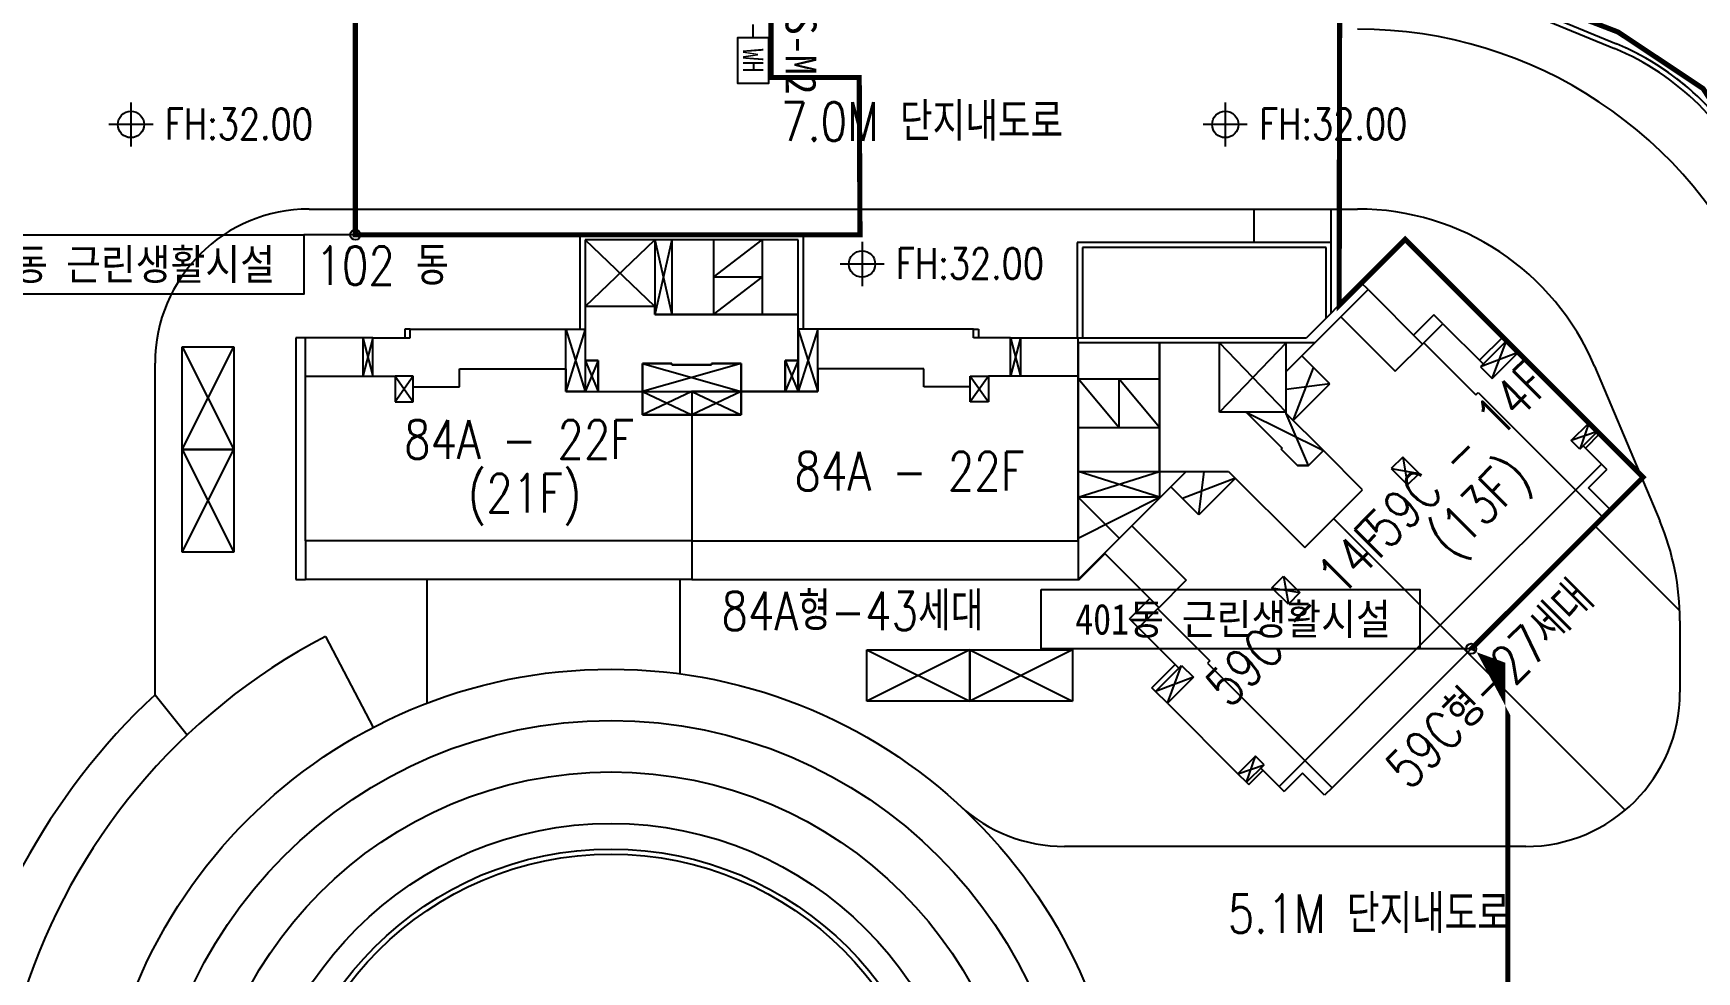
# Model space of a CAD drawing. Header units: millimetres. Extents: x 1145859089 to 1147511753, y -1047484727 to -1047247487.
# Drawn here: x 1145984443 to 1146049159, y -1047353084 to -1047316560 of the extents above; entities that cross this region are included whole.
import ezdxf
from ezdxf.enums import TextEntityAlignment as Align
from ezdxf.xclip import XClip

# ---------------------------------------------------------------- set-up
doc = ezdxf.new("R2010")
doc.units = ezdxf.units.MM
doc.header["$LTSCALE"] = 100
doc.header["$MEASUREMENT"] = 0
doc.header["$XCLIPFRAME"] = 2
doc.linetypes.add('CENTERX2', pattern=[4, 2.5, -0.5, 0.5, -0.5])
doc.linetypes.add('단지배치도$0$HID', pattern=[2.3, 1.5, -0.8])
doc.layers.get('0').update_dxf_attribs({"linetype": 'CONTINUOUS'})
for name, color, linetype in [('1-PNL', 7, 'CONTINUOUS'), ('1-PNL-NAME', 2, 'CONTINUOUS'), ('L-지중매입', 3, 'CENTERX2'), ('TEXT-기호', 2, 'CONTINUOUS'), ('XREF', 135, 'CONTINUOUS'), ('단지배치도$0$S240910', 33, 'CONTINUOUS'), ('단지배치도$0$W240910', 135, 'CONTINUOUS')]:
    doc.layers.add(name, color=color, linetype=linetype)
doc.styles.add('단지배치도$0$WS1', font='romans.shx', dxfattribs={"width": 0.8, "bigfont": 'whgtxt.shx'})
doc.styles.add('돋움체', font='DotumChe.ttf')

# ---------------------------------------------------------------- blocks, each defined once
blk = doc.blocks.new('단지배치도$0$zw$9902')
at = {"layer": '단지배치도$0$W240910', "ltscale": 5}
for p, q in [((93375, 60188, 0), (107821, 54211, 0)), ((93452, 60373, 0), (107897, 54396, 0)), ((96800, 46670, 0), (86920, 46670, 0)), ((86920, 46670, 0), (86920, 42960, 0)), ((96800, 43923, 0), (96800, 46670, 0)), ((96600, 46470, 0), (87120, 46470, 0)), ((87120, 46470, 0), (87120, 42960, 0)), ((96600, 43723, 0), (96600, 46470, 0))]:
    blk.add_line(p, q, dxfattribs=at)
at = {"layer": '단지배치도$0$W240910'}
for p, q in [((50104, 52118), (50104, 50404)), ((92677, 52118), (92677, 50404)), ((50962, 51261), (49247, 51261)), ((93534, 51261), (91820, 51261)), ((57040, 47970), (97826, 47970)), ((58520, 47970, 0), (96143, 47970, 0)), ((93800, 46670, 0), (93800, 47970, 0)), ((96800, 46670, 0), (96800, 47970, 0)), ((67580, 43290, 0), (67580, 46970, 0)), ((67580, 46970, 0), (76260, 46970, 0)), ((70480, 46770, 0), (67780, 46770, 0)), ((67780, 46770, 0), (67780, 44170, 0)), ((70480, 44170, 0), (67780, 46770, 0)), ((67780, 44170, 0), (70480, 46770, 0)), ((71140, 46770, 0), (70480, 46770, 0)), ((70480, 46770, 0), (70480, 43870, 0)), ((70480, 46770, 0), (71140, 43870, 0)), ((71140, 46770, 0), (70480, 43870, 0)), ((76060, 46770, 0), (71140, 46770, 0)), ((71140, 46770, 0), (71140, 43870, 0)), ((72770, 46770, 0), (72770, 43870, 0)), ((72770, 45320, 0), (74660, 46770, 0)), ((74660, 46770, 0), (74660, 43870, 0)), ((76060, 43870, 0), (76060, 46770, 0)), ((76260, 46970, 0), (76260, 43290, 0)), ((78546, 46686), (78546, 44971)), ((74660, 45320, 0), (72770, 45320, 0)), ((72770, 43870, 0), (74660, 45320, 0)), ((79403, 45828), (77689, 45828)), ((98231, 44832, 0), (95050, 41650, 0)), ((97970, 45093, 0), (95837, 42960, 0)), ((98231, 44832, 0), (97970, 45093, 0)), ((98231, 44832, 0), (100349, 42714, 0)), ((70480, 44170, 0), (67780, 44170, 0)), ((67780, 44170, 0), (67780, 42070, 0)), ((70480, 43870, 0), (70480, 44170, 0)), ((70480, 43870, 0), (71140, 43870, 0)), ((76060, 43870, 0), (70480, 43870, 0)), ((71140, 43870, 0), (76060, 43870, 0)), ((76060, 42070, 0), (76060, 43870, 0)), ((97171, 43771, 0), (99289, 41653, 0)), ((100791, 43856, 1673713), (99999, 43064, 1673713)), ((100376, 42740, 0), (101141, 43506, 0)), ((101141, 43506, 1673713), (100791, 43856, 1673713)), ((101141, 43506, 0), (102707, 41940, 0)), ((56890, 42960, 0), (56520, 42960, 0)), ((56520, 42960, 0), (56520, 33550, 0)), ((59125, 42960, 0), (56890, 42960, 0)), ((56890, 41460, 0), (56890, 42960, 0)), ((59515, 42960, 0), (59125, 42960, 0)), ((59125, 42960, 0), (59125, 41460, 0)), ((59125, 42960, 0), (59515, 41460, 0)), ((59515, 42960, 0), (59125, 41460, 0)), ((59515, 42960, 0), (60960, 42960, 0)), ((59515, 41460, 0), (59515, 42960, 0)), ((60960, 43290, 0), (60760, 43290, 0)), ((60760, 43290, 0), (60760, 42960, 0)), ((60960, 42960, 0), (60960, 43290, 0)), ((60960, 43290, 0), (67020, 43290, 0)), ((67780, 43290, 0), (67020, 40870, 0)), ((67020, 40870, 0), (67020, 43290, 0)), ((67020, 43290, 0), (67780, 43290, 0)), ((67020, 43290, 0), (67780, 40870, 0)), ((67780, 43290, 0), (67020, 40870, 0)), ((67780, 43290, 0), (67780, 40870, 0)), ((76820, 43290, 0), (76060, 43290, 0)), ((76060, 43290, 0), (76060, 40870, 0)), ((76820, 43290, 0), (76060, 40870, 0)), ((76060, 43290, 0), (76820, 40870, 0)), ((76820, 43290, 0), (76060, 43290, 0)), ((76060, 43290, 0), (76060, 40870, 0)), ((76820, 43290, 0), (76060, 40870, 0)), ((76060, 43290, 0), (76820, 40870, 0)), ((76820, 40870, 0), (76820, 43290, 0)), ((76820, 40870, 0), (76820, 43290, 0)), ((82880, 43290, 0), (76820, 43290, 0)), ((82880, 42960, 0), (82880, 43290, 0)), ((82880, 43290, 0), (83080, 43290, 0)), ((84325, 42960, 0), (82880, 42960, 0)), ((83080, 43290, 0), (83080, 42960, 0)), ((84325, 41460, 0), (84325, 42960, 0)), ((84325, 42960, 0), (84715, 42960, 0)), ((84715, 42960, 0), (84325, 41460, 0)), ((84325, 42960, 0), (84715, 41460, 0)), ((84715, 42960, 0), (84715, 41460, 0)), ((84715, 42960, 0), (86950, 42960, 0)), ((86950, 41460, 0), (86950, 42960, 0)), ((86950, 42960, 0), (95837, 42960, 0)), ((90120, 42760, 0), (86950, 42760, 0)), ((86950, 42760, 0), (86950, 37760, 0)), ((90120, 37760, 0), (90120, 42760, 0)), ((96160, 42760, 0), (90120, 42760, 0)), ((90120, 42760, 0), (90120, 37760, 0)), ((92450, 40060, 0), (92450, 42760, 0)), ((95050, 42760, 0), (92450, 40060, 0)), ((95050, 40060, 0), (92450, 42760, 0)), ((95050, 40060, 0), (95050, 42760, 0)), ((99289, 41653, 0), (100399, 42763, 0)), ((100399, 42763, 0), (102428, 40734, 0)), ((103471, 42986, 0), (102566, 42081, 0)), ((103613, 42845, 0), (102601, 41833, 0)), ((103613, 42845, 0), (103471, 42986, 0)), ((104076, 42381, 0), (103613, 42845, 0)), ((52100, 38610, 0), (52100, 42610, 0)), ((52100, 42610, 0), (54100, 42610, 0)), ((52100, 38610, 0), (54100, 42610, 0)), ((52100, 42610, 0), (54100, 38610, 0)), ((54100, 42610, 0), (54100, 38610, 0)), ((68280, 42070, 0), (67780, 42070, 0)), ((67780, 42070, 0), (67780, 40870, 0)), ((67780, 42070, 0), (68280, 42070, 0)), ((68280, 42070, 0), (67780, 40870, 0)), ((67780, 42070, 0), (68280, 40870, 0)), ((68280, 40870, 0), (68280, 42070, 0)), ((68280, 42070, 0), (68280, 40870, 0)), ((76060, 42070, 0), (75560, 42070, 0)), ((75560, 42070, 0), (75560, 40870, 0)), ((75560, 40870, 0), (75560, 42070, 0)), ((75560, 42070, 0), (76060, 42070, 0)), ((75560, 42070, 0), (76060, 40870, 0)), ((76060, 42070, 0), (75560, 40870, 0)), ((76060, 40870, 0), (76060, 42070, 0)), ((95651, 42251, 0), (95050, 41650, 0)), ((96739, 41162, 0), (95651, 42251, 0)), ((103065, 41370, 0), (104076, 42381, 0)), ((104076, 42381, 0), (106816, 39641, 0)), ((51040, 29067, 0), (51040, 41970, 0)), ((56890, 41460, 0), (60380, 41460, 0)), ((56890, 35050, 0), (56890, 41460, 0)), ((59125, 41460, 0), (59515, 41460, 0)), ((61085, 41460, 0), (60380, 41460, 0)), ((60380, 41460, 0), (60380, 40460, 0)), ((60380, 41460, 0), (61085, 40460, 0)), ((61085, 41460, 0), (60380, 40460, 0)), ((60380, 41460, 0), (60380, 40460, 0)), ((61085, 40460, 0), (61085, 41460, 0)), ((62890, 41050, 0), (62890, 41750, 0)), ((62890, 41750, 0), (67020, 41750, 0)), ((67020, 41750, 0), (67020, 40870, 0)), ((71150, 41960, 0), (70000, 41960, 0)), ((70000, 41960, 0), (70000, 40870, 0)), ((70000, 40870, 0), (70000, 41960, 0)), ((70000, 41960, 0), (71150, 41960, 0)), ((73840, 41960, 0), (70000, 40870, 0)), ((70000, 41960, 0), (73840, 40870, 0)), ((71150, 41910, 0), (71150, 41960, 0)), ((71150, 41960, 0), (71150, 41910, 0)), ((72690, 41910, 0), (71150, 41910, 0)), ((71150, 41910, 0), (72690, 41910, 0)), ((73840, 41960, 0), (72690, 41960, 0)), ((72690, 41960, 0), (72690, 41910, 0)), ((72690, 41910, 0), (72690, 41960, 0)), ((72690, 41960, 0), (73840, 41960, 0)), ((73840, 40870, 0), (73840, 41960, 0)), ((73840, 41960, 0), (73840, 40870, 0)), ((80950, 41750, 0), (76820, 41750, 0)), ((76820, 41750, 0), (76820, 40870, 0)), ((80950, 41050, 0), (80950, 41750, 0)), ((82755, 40460, 0), (82755, 41460, 0)), ((82755, 41460, 0), (83460, 41460, 0)), ((83460, 41460, 0), (82755, 40460, 0)), ((82755, 41460, 0), (83460, 40460, 0)), ((83460, 41460, 0), (83460, 40460, 0)), ((86950, 41460, 0), (83460, 41460, 0)), ((83460, 41460, 0), (83460, 40460, 0)), ((84715, 41460, 0), (84325, 41460, 0)), ((86950, 35050, 0), (86950, 41460, 0)), ((95318, 39740, 0), (96106, 41795, 0)), ((102601, 41833, 0), (103065, 41370, 0)), ((107041, 41854, 0), (109580, 35830, 0)), ((61085, 40460, 0), (61085, 41050, 0)), ((61085, 41050, 0), (62890, 41050, 0)), ((67020, 40870, 0), (67780, 40870, 0)), ((67780, 40870, 0), (67020, 40870, 0)), ((67780, 40870, 0), (68280, 40870, 0)), ((67780, 40870, 0), (68280, 40870, 0)), ((68280, 40870, 0), (70000, 40870, 0)), ((68280, 40870, 0), (70000, 40870, 0)), ((70000, 40870, 0), (71920, 40870, 0)), ((70000, 40870, 0), (70000, 39960, 0)), ((70000, 39960, 0), (70000, 40870, 0)), ((70000, 40870, 0), (71920, 40870, 0)), ((71920, 40870, 0), (70000, 39960, 0)), ((70000, 40870, 0), (71920, 39960, 0)), ((73840, 40870, 0), (71920, 40870, 0)), ((71920, 40870, 0), (71920, 39960, 0)), ((71920, 40870, 0), (73840, 40870, 0)), ((71920, 40870, 0), (73840, 39960, 0)), ((73840, 40870, 0), (71920, 39960, 0)), ((71920, 40870, 0), (71920, 39960, 0)), ((73840, 39960, 0), (73840, 40870, 0)), ((73840, 40870, 0), (75560, 40870, 0)), ((75560, 40870, 0), (73840, 40870, 0)), ((73840, 40870, 0), (73840, 39960, 0)), ((75560, 40870, 0), (76060, 40870, 0)), ((76060, 40870, 0), (75560, 40870, 0)), ((76060, 40870, 0), (76820, 40870, 0)), ((76060, 40870, 0), (76820, 40870, 0)), ((76820, 40870, 0), (76060, 40870, 0)), ((82755, 41050, 0), (80950, 41050, 0)), ((82755, 40460, 0), (82755, 41050, 0)), ((86950, 41360, 0), (90120, 41360, 0)), ((88535, 39470, 0), (86950, 41360, 0)), ((88535, 41360, 0), (88535, 39470, 0)), ((90120, 39470, 0), (88535, 41360, 0)), ((96739, 41162, 0), (95050, 40950, 0)), ((95318, 39740, 0), (96739, 41162, 0)), ((102428, 40734, 0), (102520, 40826, 0)), ((102520, 40826, 0), (107367, 35979, 0)), ((60380, 40460, 0), (61085, 40460, 0)), ((60380, 40460, 0), (61085, 40460, 0)), ((83460, 40460, 0), (82755, 40460, 0)), ((83460, 40460, 0), (82755, 40460, 0)), ((70000, 39960, 0), (71920, 39960, 0)), ((71920, 39960, 0), (70000, 39960, 0)), ((71920, 39960, 0), (73840, 39960, 0)), ((71920, 39960, 0), (71920, 35050, 0)), ((73840, 39960, 0), (71920, 39960, 0)), ((71920, 39960, 0), (71920, 35050, 0)), ((93485, 40060, 0), (92450, 40060, 0)), ((95050, 40060, 0), (93485, 40060, 0)), ((93485, 40060, 0), (94887, 38659, 0)), ((94887, 38659, 0), (93485, 40060, 0)), ((93485, 40060, 0), (96492, 38567, 0)), ((95050, 40009, 0), (95050, 40060, 0)), ((95050, 40009, 0), (95050, 40060, 0)), ((96492, 38567, 0), (95050, 40009, 0)), ((95912, 37987, 0), (95050, 40009, 0)), ((106130, 38956, 0), (106816, 39641, 0)), ((106816, 39641, 0), (107152, 39306, 0)), ((86950, 39470, 0), (90120, 39470, 0)), ((106466, 38620, 0), (106130, 38956, 0)), ((107152, 39306, 0), (106466, 38620, 0)), ((107240, 39217, 0), (106688, 38666, 0)), ((107152, 39306, 0), (107240, 39217, 0)), ((52100, 34610, 0), (52100, 38610, 0)), ((52100, 38610, 0), (54100, 38610, 0)), ((52100, 34610, 0), (54100, 38610, 0)), ((52100, 38610, 0), (54100, 34610, 0)), ((54100, 38610, 0), (52100, 38610, 0)), ((54100, 38610, 0), (54100, 34610, 0)), ((94887, 38659, 0), (94852, 38623, 0)), ((94852, 38623, 0), (94887, 38659, 0)), ((94852, 38623, 0), (95488, 37987, 0)), ((95488, 37987, 0), (94852, 38623, 0)), ((95912, 37987, 0), (96492, 38567, 0)), ((96492, 38567, 0), (95912, 37987, 0)), ((98019, 37039, 0), (96492, 38567, 0)), ((99579, 38316, 0), (99130, 37867, 0)), ((100215, 37679, 0), (99579, 38316, 0)), ((99579, 38316, 0), (99766, 37230, 0)), ((106600, 38754, 0), (107311, 38043, 0)), ((86950, 33550, 0), (91160, 37760, 0)), ((86950, 37760, 0), (86950, 33550, 0)), ((86950, 37760, 0), (92801, 37760, 0)), ((86950, 37760, 0), (90120, 37760, 0)), ((86950, 36760, 0), (86950, 37760, 0)), ((86950, 36760, 0), (90120, 37760, 0)), ((90120, 36760, 0), (86950, 37760, 0)), ((90120, 37760, 0), (92801, 37760, 0)), ((90120, 37760, 0), (90120, 36760, 0)), ((91648, 36071, 0), (91860, 37760, 0)), ((92801, 37760, 0), (95771, 34791, 0)), ((95488, 37987, 0), (95912, 37987, 0)), ((95912, 37987, 0), (95488, 37987, 0)), ((99130, 37867, 0), (99766, 37230, 0)), ((99130, 37867, 0), (100215, 37679, 0)), ((99766, 37230, 0), (100215, 37679, 0)), ((107311, 38043, 0), (101039, 31771, 0)), ((106802, 37124, 0), (107516, 37838, 0)), ((107311, 38043, 0), (107516, 37838, 0)), ((107516, 37838, 0), (107311, 38043, 0)), ((91648, 36071, 0), (90559, 37159, 0)), ((93070, 37492, 0), (91015, 36704, 0)), ((93070, 37492, 0), (91648, 36071, 0)), ((95771, 34791, 0), (98019, 37039, 0)), ((107657, 36269, 0), (106802, 37124, 0)), ((90120, 36760, 0), (86950, 36760, 0)), ((86950, 36760, 0), (88555, 35155, 0)), ((86950, 35155, 0), (90120, 36760, 0)), ((107367, 35979, 0), (107657, 36269, 0)), ((89039, 35639, 0), (91157, 33521, 0)), ((102099, 30711, 0), (96895, 35915, 0)), ((107367, 35979, 0), (102099, 30711, 0)), ((107042, 35653, -1673713), (110358, 32338, -1673713)), ((56890, 35050, 0), (56890, 33550, 0)), ((71920, 35050, 0), (56890, 35050, 0)), ((71920, 35050, 0), (71920, 33550, 0)), ((71920, 35050, 0), (86950, 35050, 0)), ((86950, 35050, 0), (86950, 33550, 0)), ((54100, 34610, 0), (52100, 34610, 0)), ((86992, 33550, 0), (88000, 34557, 0)), ((87978, 34579, 0), (90096, 32461, 0)), ((94494, 33231, 0), (94943, 33680, 0)), ((94943, 33680, 0), (95580, 33044, 0)), ((94943, 33680, 0), (95131, 32595, 0)), ((56520, 33550, 0), (56890, 33550, 0)), ((71920, 33550, 0), (56890, 33550, 0)), ((61610, 33550, 0), (61610, 28730, 0)), ((71460, 33550, 0), (71460, 29880, 0)), ((71920, 33550, 0), (86950, 33550, 0)), ((86950, 33550, 0), (86992, 33550, 0)), ((91157, 33521, 0), (90047, 32411, 0)), ((95131, 32595, 0), (94494, 33231, 0)), ((94494, 33231, 0), (95580, 33044, 0)), ((95580, 33044, 0), (95131, 32595, 0)), ((88954, 32019, 1673713), (89746, 32811, 1673713)), ((90070, 32434, 0), (89304, 31669, 0)), ((90047, 32411, 0), (92076, 30382, 0)), ((89304, 31669, 1673713), (88954, 32019, 1673713)), ((94767, 25499, 0), (101039, 31771, 0)), ((110365, 31946, 0), (110365, 30560, 0)), ((110365, 31946, 0), (110365, 29160, 0)), ((57676, 31336, 0), (59526, 27790, 0)), ((89304, 31669, 0), (90870, 30103, 0)), ((78735, 30819), (82735, 30819)), ((78735, 28819), (78735, 30819)), ((78735, 30819), (82735, 28819)), ((82735, 30819), (78735, 28819)), ((82735, 30819), (82735, 28819)), ((82735, 30819), (86735, 30819)), ((82735, 28819), (82735, 30819)), ((82735, 30819), (86735, 28819)), ((86735, 30819), (82735, 28819)), ((86735, 30819), (86735, 28819)), ((96831, 25443, 0), (102099, 30711, 0)), ((102099, 30711, 0), (108235, 24575, 0)), ((89824, 29339, 0), (90729, 30244, 0)), ((89965, 29197, 0), (90977, 30209, 0)), ((90977, 30209, 0), (91440, 29745, 0)), ((92076, 30382, 0), (91984, 30290, 0)), ((91984, 30290, 0), (96831, 25443, 0)), ((89965, 29197, 0), (89824, 29339, 0)), ((90429, 28734, 0), (89965, 29197, 0)), ((91440, 29745, 0), (90429, 28734, 0)), ((51040, 29067, 0), (52291, 27506, 0)), ((82735, 28819), (78735, 28819)), ((86735, 28819), (82735, 28819)), ((90429, 28734, 0), (93169, 25994, 0)), ((93854, 26680, 0), (93169, 25994, 0)), ((94190, 26344, 0), (93854, 26680, 0)), ((93169, 25994, 0), (93504, 25658, 0)), ((93504, 25658, 0), (94190, 26344, 0)), ((93593, 25570, 0), (94144, 26122, 0)), ((94056, 26210, 0), (94767, 25499, 0)), ((95686, 26008, 0), (94972, 25294, 0)), ((96541, 25153, 0), (95686, 26008, 0)), ((93504, 25658, 0), (93593, 25570, 0)), ((94767, 25499, 0), (94972, 25294, 0)), ((94972, 25294, 0), (94767, 25499, 0)), ((96831, 25443, 0), (96541, 25153, 0)), ((104365, 23160), (86421, 23160, 0))]:
    blk.add_line(p, q, dxfattribs=at)
at = {"layer": '단지배치도$0$W240910', "ltscale": 3}
for p, q in [((103065, 41370, 0), (103613, 42845, 0)), ((104076, 42381, 0), (102601, 41833, 0)), ((106816, 39641, 0), (106466, 38620, 0)), ((107152, 39306, 0), (106130, 38956, 0)), ((90429, 28734, 0), (90977, 30209, 0)), ((91440, 29745, 0), (89965, 29197, 0)), ((93504, 25658, 0), (93854, 26680, 0)), ((93169, 25994, 0), (94190, 26344, 0))]:
    blk.add_line(p, q, dxfattribs=at)
at = {"layer": '단지배치도$0$W240910'}
for centre, radius in [((50104, 51261), 514), ((92677, 51261), 514), ((78546, 45828), 514), ((68781, 10060, 0), 20000), ((68781, 10060, 0), 18000), ((68781, 10060, 0), 16000), ((68781, 10060, 0), 14000), ((68781, 10060, 0), 13000), ((68781, 10060, 0), 12800)]:
    blk.add_circle(centre, radius, dxfattribs=at)
for centre, radius, start, end in [((97826, 37970, 0), 17000, 22.85729, 90), ((57040, 41970, 0), 6000, 90, 180), ((97826, 37970, 0), 10000, 22.85729, 90), ((100365, 31946, 0), 10000, 0, 22.85729), ((68781, 10060, 0), 24000, 117.56259, 206.53722), ((104365, 29160, 0), 6000, 270, 0), ((68781, 10060, 0), 26000, 133.0265, 206.53722), ((86421, 29160, 0), 6000, 227.27473, 270)]:
    blk.add_arc(centre, radius, start, end, dxfattribs=at)
at = {"layer": '단지배치도$0$W240910', "ltscale": 5}
for radius in [10350, 10150]:
    blk.add_arc((103941, 44832, 0), radius, 22.85729, 67.52335, dxfattribs=at)
at = {"layer": '단지배치도$0$W240910', "linetype": '단지배치도$0$HID', "ltscale": 5}
blk.add_arc((103941, 44832), 10350, 22.85729, 67.52335, dxfattribs=at)
at = {"layer": '단지배치도$0$S240910', "style": '단지배치도$0$WS1', "width": 0.8}
for s, height, p in [('FH:32.00', 1200, (51422, 50679)), ('7.0M 단지내도로', 1500, (75392, 50622)), ('FH:32.00', 1200, (93995, 50679)), ('102 동', 1500, (57286, 45017)), ('FH:32.00', 1200, (79864, 45246)), ('84A - 22F', 1500, (60730, 38253)), ('84A - 22F', 1500, (75918, 37016)), ('(21F)', 1500, (63208, 36159)), ('5.1M 단지내도로', 1500, (92777, 19795))]:
    blk.add_text(s, height=height, dxfattribs=at).set_placement(p)
for s, rotation, p in [('59C - 14F', 45, (99016, 34678, 0)), ('(13F)', 45, (101502, 34315, 0)), ('59C - 14F', 45, (92848, 28510, 0)), ('59C형-27세대', 45, (99851, 25319, 0)), ('84A형-43세대', 0, (73078, 31575))]:
    blk.add_text(s, height=1500, rotation=rotation, dxfattribs=at).set_placement(p)
blk = doc.blocks.new('단지배치도')
blk.add_blockref('단지배치도$0$zw$9902', (141034, 142437))
blk = doc.blocks.new('E기호표시')
at = {"layer": 'TEXT-기호', "color": 6}
blk.add_line((0.5, 0.5), (0.5, 5.5), dxfattribs=at)
blk.add_circle((0.5, 0.5), 0.5, dxfattribs=at)
blk.add_circle((0.5, 0.5), 0.5, dxfattribs=at)
blk = doc.blocks.new('A$C3C4C1B38')
at = {"layer": '1-PNL', "color": 2}
blk.add_lwpolyline([(-225, 0), (225, 0), (225, -300), (-225, -300)], close=True, dxfattribs=at)
at = {"layer": '1-PNL', "color": 2, "linetype": 'Continuous', "style": '돋움체', "width": 0.9}
blk.add_text('WH', height=200, dxfattribs=at).set_placement((0, -150), align=Align.MIDDLE_CENTER)

msp = doc.modelspace()

# ---------------------------------------------------------------- linework, layer by layer
at = {"color": 6, "const_width": 200, "elevation": 0}
for points in [[(1146013146.515867, -1047303484.154887), (1145997546.515867, -1047295960.544311), (1145996973.537448, -1047295684.206716), (1145996973.537448, -1047324402.180809), (1146016606.515867, -1047324402.180809), (1146016576.515867, -1047318282.180809), (1146013146.515867, -1047318282.180809), (1146013146.515867, -1047303484.154887)], [(1146035271.973408, -1047312346.184302), (1146035248.55978, -1047327151.096057), (1146037816.469661, -1047324583.186175), (1146047072.497428, -1047333839.21394), (1146040390.338346, -1047340521.373023), (1146041809.564907, -1047341940.599584), (1146041809.564911, -1047384113.442296), (1146048420.986268, -1047384113.442295), (1146049249.564911, -1047383284.863652), (1146049249.564911, -1047380213.442294), (1146056299.564911, -1047380213.442293), (1146056299.56491, -1047373563.442295), (1146056899.56491, -1047373563.442294), (1146056899.56491, -1047372563.442294), (1146056899.564906, -1047336584.99966), (1146056696.330214, -1047334553.988414), (1146055950.461205, -1047332261.38), (1146051769.871461, -1047322343.922567), (1146049404.25576, -1047318711.386401), (1146046099.172698, -1047316511.903435), (1146035271.973408, -1047312346.184302)]]:
    msp.add_lwpolyline(points, dxfattribs=at)
at = {"layer": 'L-지중매입', "ltscale": 2}
msp.add_line((1146012448.537449, -1047316720.212851), (1146012448.537449, -1047299563.430641), dxfattribs=at)
at = {"layer": 'TEXT-기호', "color": 6, "elevation": 0}
for points in [[(1145980244.073552, -1047324402.180809), (1145994973.537448, -1047324402.180809), (1145994973.537448, -1047326708.216465), (1145980244.073552, -1047326708.216465)], [(1146023654.436623, -1047338208.89954), (1146038383.900519, -1047338208.89954), (1146038383.900519, -1047340514.935196), (1146023654.436623, -1047340514.935196)]]:
    msp.add_lwpolyline(points, close=True, dxfattribs=at)

# ---------------------------------------------------------------- block references
at = {"layer": '1-PNL', "xscale": 4, "yscale": 4, "zscale": 4, "rotation": 269.9999999999999}
msp.add_blockref('A$C3C4C1B38', (1146013048.537449, -1047317620.212851), dxfattribs=at)
at = {"layer": 'TEXT-기호', "color": 6, "xscale": 400, "yscale": 400, "zscale": 400, "rotation": 90}
for p in [(1145997173.539655, -1047324602.187637, 0), (1146040583.902726, -1047340714.942024, 0)]:
    msp.add_blockref('E기호표시', p, dxfattribs=at)
at = {"layer": 'XREF'}
ref = msp.add_blockref('단지배치도', (1145797106.633357, -1047513806.462535), dxfattribs=at)
XClip(ref).set_block_clipping_path([(72982.4064819524, 34919.7593965302), (360382.4067475507, 255319.7593436702)])

# ---------------------------------------------------------------- texts
at = {"layer": '1-PNL-NAME', "style": '돋움체'}
msp.add_text('LS-M2', height=1200, rotation=270, dxfattribs=at).set_placement((1146014312.778241, -1047315072.593156, 0), align=Align.MIDDLE_LEFT)
at = {"layer": 'TEXT-기호', "color": 6, "style": '돋움체', "width": 0.9}
for p in [(1145987709.367601, -1047325555.198637, 0), (1146031119.730672, -1047339361.917368, 0)]:
    msp.add_text('401동 근린생활시설', height=1200, dxfattribs=at).set_placement(p, align=Align.MIDDLE_CENTER)

doc.saveas('drawing.dxf')
